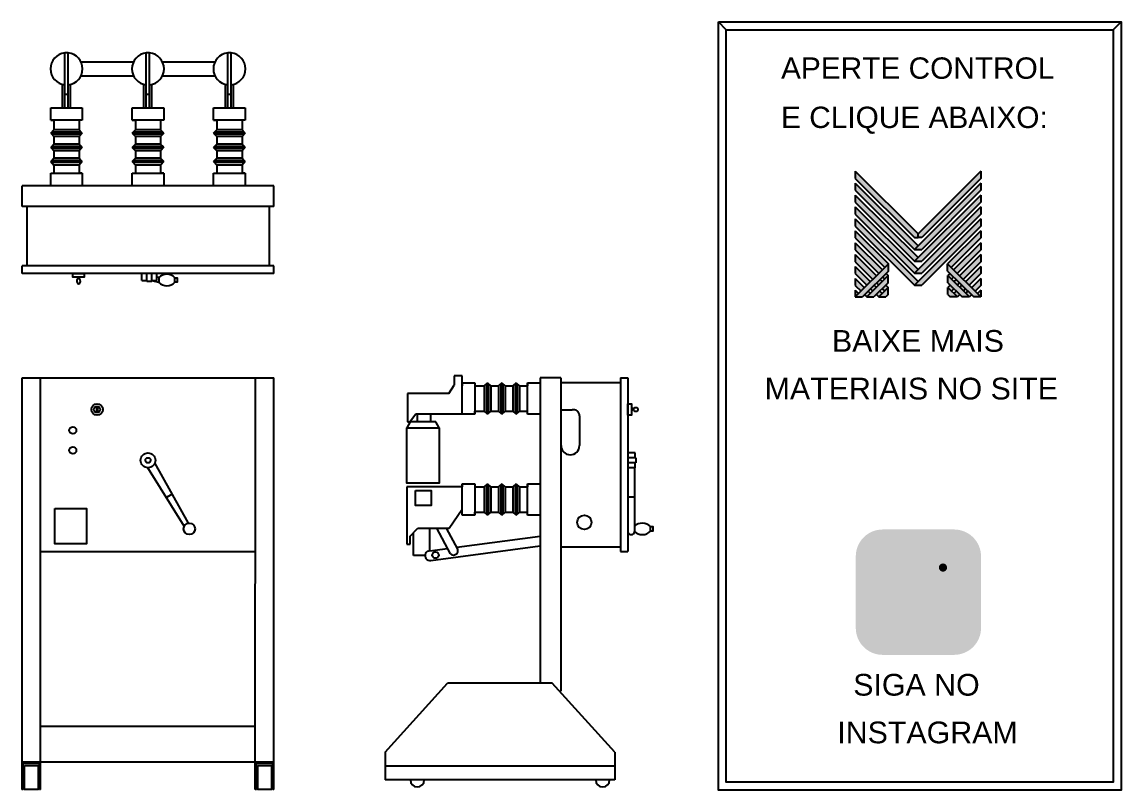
# Model space of a CAD drawing. Header units: millimetres. Extents: x -14165 to -7926, y -8566 to -6083.
# Drawn here: x -11131 to -7926, y -8322 to -6083 of the extents above; entities that cross this region are included whole.
import ezdxf

# ---------------------------------------------------------------- set-up
doc = ezdxf.new("R2010")
doc.units = ezdxf.units.MM
for name, color, linetype in [('BUCHA DE PASSAGEM', 20, 'Continuous'), ('DISJUNTOR MAF-III', 120, 'Continuous'), ('logo01', 10, 'Continuous'), ('logo02', 250, 'Continuous')]:
    doc.layers.add(name, color=color, linetype=linetype)
doc.styles.get("Standard").update_dxf_attribs({"font": 'arial.ttf'})

# ---------------------------------------------------------------- blocks, each defined once
blk = doc.blocks.new('MESH')
at = {"layer": 'logo01'}
h = blk.add_hatch(color=256, dxfattribs=at)
h.dxf.hatch_style = 1
h.paths.add_polyline_path([(30046, 14087), (30046, 13835), (32119, 11769), (32248, 11769), (32248, 11893)])
h.paths.add_polyline_path([(30046, 13670), (30046, 13418), (32121, 11349), (32248, 11475)])
h.paths.add_polyline_path([(30046, 13253), (30046, 13001), (32121, 10932), (32248, 11058)])
h.paths.add_polyline_path([(30046, 12835), (30046, 12583), (32121, 10515), (32248, 10641)])
h.paths.add_polyline_path([(30046, 12418), (30046, 12166), (32121, 10097), (32248, 10223)])
h.paths.add_polyline_path([(30046, 12001), (30046, 11749), (31084, 10714), (31211, 10840)])
h.paths.add_polyline_path([(30046, 11583), (30046, 11331), (30875, 10505), (31001, 10631)])
h.paths.add_polyline_path([(30046, 11166), (30046, 10914), (30666, 10296), (30792, 10422)])
h.paths.add_polyline_path([(30046, 10749), (30046, 10497), (30456, 10088), (30583, 10214)])
h.paths.add_polyline_path([(30046, 10331), (30046, 10079), (30247, 9879), (30373, 10005)])
h.paths.add_polyline_path([(30164, 9796), (30046, 9914), (30046, 9679)])
h.paths.add_polyline_path([(30574, 9805), (30500, 9879), (30373, 9753), (30448, 9679)])
h.paths.add_polyline_path([(30784, 10013), (30709, 10088), (30583, 9962), (30657, 9887)])
h.paths.add_polyline_path([(30993, 9805), (30910, 9887), (30784, 9761), (30867, 9679)])
h.paths.add_polyline_path([(30993, 10222), (30918, 10296), (30792, 10170), (30867, 10096)])
h.paths.add_polyline_path([(31119, 10096), (30993, 9970), (31076, 9887), (31202, 10013)])
h.paths.add_polyline_path([(31202, 10431), (31128, 10505), (31001, 10379), (31076, 10305)], flags=17)
h.paths.add_polyline_path([(33284, 10840), (33284, 10588), (34196, 9679), (34449, 9679)])
h.paths.add_polyline_path([(33293, 10431), (33293, 10179), (33794, 9679), (34047, 9679)])
h.paths.add_polyline_path([(33293, 10013), (33293, 9761), (33376, 9679), (33628, 9679)], flags=17)
at = {"layer": 'logo02'}
h = blk.add_hatch(color=256, dxfattribs=at)
h.dxf.hatch_style = 1
h.paths.add_polyline_path([(34449, 13835), (34449, 14087), (32248, 11893), (32248, 11769), (32376, 11769)])
h.paths.add_polyline_path([(34449, 13418), (34449, 13670), (32121, 11349), (32374, 11349)])
h.paths.add_polyline_path([(34449, 13001), (34449, 13253), (32121, 10932), (32374, 10932)])
h.paths.add_polyline_path([(34449, 12583), (34449, 12835), (32121, 10515), (32374, 10515)])
h.paths.add_polyline_path([(34449, 12166), (34449, 12418), (32121, 10097), (32374, 10097)])
h.paths.add_polyline_path([(34449, 11749), (34449, 12001), (33284, 10840), (33411, 10714)], flags=17)
h.paths.add_polyline_path([(34449, 11331), (34449, 11583), (33494, 10631), (33620, 10505)], flags=17)
h.paths.add_polyline_path([(34449, 10914), (34449, 11166), (33703, 10422), (33829, 10296)], flags=17)
h.paths.add_polyline_path([(34449, 10497), (34449, 10749), (33912, 10214), (34039, 10088)])
h.paths.add_polyline_path([(34449, 10331), (34122, 10005), (34248, 9879), (34449, 10079)])
h.paths.add_polyline_path([(33577, 10296), (33502, 10222), (33628, 10096), (33703, 10170)])
h.paths.add_polyline_path([(33367, 10505), (33293, 10431), (33419, 10305), (33494, 10379)], flags=17)
h.paths.add_polyline_path([(33376, 10096), (33293, 10013), (33419, 9887), (33502, 9970)])
h.paths.add_polyline_path([(33786, 10088), (33711, 10013), (33838, 9887), (33912, 9962)])
h.paths.add_polyline_path([(33585, 9887), (33502, 9805), (33628, 9679), (33711, 9761)])
h.paths.add_polyline_path([(33995, 9879), (33921, 9805), (34047, 9679), (34122, 9753)])
h.paths.add_polyline_path([(34449, 9914), (34331, 9796), (34449, 9679)])
h.paths.add_polyline_path([(31202, 10013), (30867, 9679), (31119, 9679), (31202, 9761)], flags=17)
h.paths.add_polyline_path([(31202, 10179), (31202, 10431), (30448, 9679), (30701, 9679)])
h.paths.add_polyline_path([(31211, 10588), (31211, 10840), (30046, 9679), (30299, 9679)])
at = {"layer": 'logo01'}
for p, q in [((30046, 14087), (30046, 13835)), ((30046, 14087), (32248, 11893)), ((30046, 13835), (32119, 11769)), ((30046, 13670), (30046, 13418)), ((30046, 13670), (32248, 11475)), ((30046, 13418), (32121, 11349)), ((30046, 13253), (30046, 13001)), ((30046, 13253), (32248, 11058)), ((30046, 13001), (32121, 10932)), ((30046, 12835), (30046, 12583)), ((30046, 12835), (32248, 10641)), ((30046, 12583), (32121, 10515)), ((30046, 12418), (30046, 12166)), ((30046, 12418), (32248, 10223)), ((30046, 12166), (32121, 10097)), ((30046, 12001), (30046, 11749)), ((30046, 12001), (31211, 10840)), ((30046, 11749), (31084, 10714)), ((30046, 11583), (30046, 11331)), ((30046, 11583), (31001, 10631)), ((32119, 11769), (32248, 11769)), ((30046, 11331), (30875, 10505)), ((30046, 11166), (30046, 10914)), ((30046, 11166), (30792, 10422)), ((30046, 10914), (30666, 10296)), ((33284, 10840), (34449, 9679)), ((33284, 10588), (33284, 10840)), ((30046, 10749), (30046, 10497)), ((30046, 10749), (30583, 10214)), ((30046, 10497), (30456, 10088)), ((31128, 10505), (31202, 10431)), ((33284, 10588), (34196, 9679)), ((33293, 10431), (34047, 9679)), ((33293, 10179), (33293, 10431)), ((30046, 10331), (30046, 10079)), ((30046, 10331), (30373, 10005)), ((30046, 10079), (30247, 9879)), ((30709, 10088), (30784, 10013)), ((30792, 10170), (30867, 10096)), ((30918, 10296), (30993, 10222)), ((31001, 10379), (31076, 10305)), ((31119, 10096), (31202, 10013)), ((33293, 10179), (33794, 9679)), ((30046, 9914), (30046, 9679)), ((30046, 9914), (30164, 9796)), ((30373, 9753), (30448, 9679)), ((30500, 9879), (30574, 9805)), ((30583, 9962), (30657, 9887)), ((30784, 9761), (30867, 9679)), ((30910, 9887), (30993, 9805)), ((30993, 9970), (31076, 9887)), ((33293, 10013), (33628, 9679)), ((33293, 9761), (33293, 10013)), ((33293, 9761), (33376, 9679)), ((33628, 9679), (33376, 9679)), ((34047, 9679), (33794, 9679)), ((34449, 9679), (34196, 9679))]:
    blk.add_line(p, q, dxfattribs=at)
at = {"layer": 'logo02'}
for p, q in [((34449, 14087), (32248, 11893)), ((34449, 14087), (34449, 13835)), ((34449, 13670), (32121, 11349)), ((34449, 13835), (32376, 11769)), ((34449, 13670), (34449, 13418)), ((34449, 13253), (32121, 10932)), ((34449, 13418), (32374, 11349)), ((34449, 13253), (34449, 13001)), ((34449, 12835), (32121, 10515)), ((34449, 13001), (32374, 10932)), ((34449, 12835), (34449, 12583)), ((34449, 12418), (32121, 10097)), ((34449, 12583), (32374, 10515)), ((34449, 12418), (34449, 12166)), ((34449, 12166), (32374, 10097)), ((34449, 12001), (33284, 10840)), ((34449, 12001), (34449, 11749)), ((32248, 11769), (32248, 11893)), ((32376, 11769), (32248, 11769)), ((34449, 11749), (33411, 10714)), ((34449, 11583), (33494, 10631)), ((34449, 11583), (34449, 11331)), ((32121, 11349), (32374, 11349)), ((34449, 11331), (33620, 10505)), ((31211, 10840), (30046, 9679)), ((31211, 10588), (31211, 10840)), ((32121, 10932), (32374, 10932)), ((34449, 11166), (33703, 10422)), ((34449, 10914), (33829, 10296)), ((34449, 11166), (34449, 10914)), ((31211, 10588), (30299, 9679)), ((31202, 10431), (30448, 9679)), ((31202, 10179), (31202, 10431)), ((32121, 10515), (32374, 10515)), ((33367, 10505), (33293, 10431)), ((34449, 10749), (33912, 10214)), ((34449, 10497), (34039, 10088)), ((34449, 10749), (34449, 10497)), ((31202, 10179), (30701, 9679)), ((32121, 10097), (32374, 10097)), ((33376, 10096), (33293, 10013)), ((33494, 10379), (33419, 10305)), ((33577, 10296), (33502, 10222)), ((33703, 10170), (33628, 10096)), ((33786, 10088), (33711, 10013)), ((34449, 10331), (34122, 10005)), ((34449, 10079), (34248, 9879)), ((34449, 10331), (34449, 10079)), ((30046, 9679), (30299, 9679)), ((30448, 9679), (30701, 9679)), ((31202, 10013), (30867, 9679)), ((30867, 9679), (31119, 9679)), ((31202, 9761), (31119, 9679)), ((31202, 9761), (31202, 10013)), ((33502, 9970), (33419, 9887)), ((33585, 9887), (33502, 9805)), ((33711, 9761), (33628, 9679)), ((33912, 9962), (33838, 9887)), ((33995, 9879), (33921, 9805)), ((34122, 9753), (34047, 9679)), ((34449, 9914), (34331, 9796)), ((34449, 9914), (34449, 9679))]:
    blk.add_line(p, q, dxfattribs=at)

msp = doc.modelspace()

# ---------------------------------------------------------------- hatches: boundary and pattern name
at = {"layer": 'BUCHA DE PASSAGEM'}
h = msp.add_hatch(color=18, dxfattribs=at)
h.dxf.hatch_style = 1
h.paths.add_polyline_path([(-8413.1, -7562.7), (-8621.4, -7562.7, 0.414214), (-8699.8, -7641.1), (-8699.8, -7849.9, 0.414214), (-8621.4, -7928.3), (-8413.1, -7928.3, 0.414214), (-8334.6, -7849.9), (-8334.6, -7641.1, 0.414214)])
h.paths.add_polyline_path([(-8567.9, -7613.5), (-8466.6, -7613.5, -0.414214), (-8385.4, -7694.6), (-8385.4, -7796.4, -0.414214), (-8466.6, -7877.5), (-8567.9, -7877.5, -0.414214), (-8649, -7796.4), (-8649, -7694.6, -0.414214)], flags=16)
h.paths.add_polyline_path([(-8567.9, -7637.6), (-8466.6, -7637.6, -0.414214), (-8409.5, -7694.6), (-8409.5, -7796.4, -0.414214), (-8466.6, -7853.4), (-8567.9, -7853.4, -0.414214), (-8624.9, -7796.4), (-8624.9, -7694.6, -0.414214)], flags=0)
h.paths.add_polyline_path([(-8455.1, -7745.5, -1), (-8579.3, -7745.5, -1)], flags=0)
h.paths.add_polyline_path([(-8479.2, -7745.5, -1), (-8555.2, -7745.5, -1)], flags=0)
h.paths.add_polyline_path([(-8433.5, -7673.7, -1), (-8457.6, -7673.7, -1)], flags=0)
h.paths.add_polyline_path([(-8466.6, -7637.6), (-8567.9, -7637.6, 0.414214), (-8624.9, -7694.6), (-8624.9, -7796.4, 0.414214), (-8567.9, -7853.4), (-8466.6, -7853.4, 0.414214), (-8409.5, -7796.4), (-8409.5, -7694.6, 0.414214)], flags=0)
h.paths.add_polyline_path([(-8555.2, -7745.5, 1), (-8479.2, -7745.5, 1)], flags=0)
h = msp.add_hatch(color=0, dxfattribs=at)
h.dxf.hatch_style = 1
h.paths.add_polyline_path([(-8567.9, -7613.5, 0.414214), (-8649, -7694.6), (-8649, -7796.4, 0.414214), (-8567.9, -7877.5), (-8466.6, -7877.5, 0.414214), (-8385.4, -7796.4), (-8385.4, -7694.6, 0.414214), (-8466.6, -7613.5)])
h.paths.add_polyline_path([(-8433.5, -7673.7, -1), (-8457.6, -7673.7, -1)], flags=16)
h.paths.add_polyline_path([(-8455.1, -7745.5, -1), (-8579.3, -7745.5, -1)], flags=16)
h.paths.add_polyline_path([(-8479.2, -7745.5, -1), (-8555.2, -7745.5, -1)], flags=0)
h = msp.add_hatch(color=18, dxfattribs=at)
h.dxf.hatch_style = 1
h.paths.add_polyline_path([(-8466.6, -7637.6), (-8567.9, -7637.6, 0.414214), (-8624.9, -7694.6), (-8624.9, -7796.4, 0.414214), (-8567.9, -7853.4), (-8466.6, -7853.4, 0.414214), (-8409.5, -7796.4), (-8409.5, -7694.6, 0.414214)])
h.paths.add_polyline_path([(-8455.1, -7745.5, -1), (-8579.3, -7745.5, -1)], flags=16)
h.paths.add_polyline_path([(-8479.2, -7745.5, -1), (-8555.2, -7745.5, -1)], flags=0)
h.paths.add_polyline_path([(-8457.6, -7673.7, -1), (-8433.5, -7673.7, -1)], flags=16)
h.paths.add_polyline_path([(-8479.2, -7745.5, 1), (-8555.2, -7745.5, 1)], flags=0)
h = msp.add_hatch(color=0, dxfattribs=at)
h.dxf.hatch_style = 1
h.paths.add_polyline_path([(-8579.3, -7745.5, 1), (-8455.1, -7745.5, 1)])
h.paths.add_polyline_path([(-8479.2, -7745.5, -1), (-8555.2, -7745.5, -1)], flags=16)
h = msp.add_hatch(color=0, dxfattribs=at)
h.dxf.hatch_style = 1
h.paths.add_polyline_path([(-8433.5, -7673.7, 1), (-8457.6, -7673.7, 1)])
h = msp.add_hatch(color=18, dxfattribs=at)
h.dxf.hatch_style = 1
h.paths.add_polyline_path([(-8555.2, -7745.5, 1), (-8479.2, -7745.5, 1)])

# ---------------------------------------------------------------- linework, layer by layer
for p, q in [((-9077.9, -6105.4), (-9100.4, -6082.9)), ((-7948.8, -6105.4), (-7926.4, -6082.9))]:
    msp.add_line(p, q, dxfattribs=at)
for points in [[(-9100.4, -6082.9), (-7926.4, -6082.9), (-7926.4, -8322.4), (-9100.4, -8322.4)], [(-9077.9, -6105.4), (-7948.8, -6105.4), (-7948.8, -8299.9), (-9077.9, -8299.9)]]:
    msp.add_lwpolyline(points, close=True, dxfattribs=at)
at = {"layer": 'DISJUNTOR MAF-III'}
for p, q in [((-11006.1, -6332.9), (-11006.1, -6173)), ((-10996.3, -6173), (-11006.1, -6173)), ((-10996.3, -6332.9), (-10996.3, -6173)), ((-10768.6, -6332.9), (-10768.6, -6173)), ((-10758.8, -6173), (-10768.6, -6173)), ((-10758.8, -6332.9), (-10758.8, -6173)), ((-10531.2, -6332.9), (-10531.2, -6173)), ((-10521.4, -6173), (-10531.2, -6173)), ((-10521.4, -6332.9), (-10521.4, -6173)), ((-10959.1, -6199.3), (-10805.8, -6199.3)), ((-10721.7, -6199.3), (-10568.3, -6199.3)), ((-10959.1, -6240.3), (-10805.8, -6240.3)), ((-10721.7, -6240.3), (-10568.3, -6240.3)), ((-11013, -6332.9), (-11013, -6265.1)), ((-10989.5, -6332.9), (-10989.5, -6265.1)), ((-10775.5, -6332.9), (-10775.5, -6265.1)), ((-10752, -6332.9), (-10752, -6265.1)), ((-10538, -6332.9), (-10538, -6265.1)), ((-10514.5, -6332.9), (-10514.5, -6265.1)), ((-10996.3, -6294), (-11006.1, -6294)), ((-10758.8, -6294), (-10768.6, -6294)), ((-10521.4, -6294), (-10531.2, -6294)), ((-11047.1, -6369.6), (-11047.1, -6332.9)), ((-11047.1, -6332.9), (-10955.3, -6332.9)), ((-10955.3, -6332.9), (-10955.3, -6369.6)), ((-10809.6, -6369.6), (-10809.6, -6332.9)), ((-10809.6, -6332.9), (-10717.8, -6332.9)), ((-10717.8, -6332.9), (-10717.8, -6369.6)), ((-10572.2, -6369.6), (-10572.2, -6332.9)), ((-10572.2, -6332.9), (-10480.4, -6332.9)), ((-10480.4, -6332.9), (-10480.4, -6369.6)), ((-10955.3, -6369.6), (-11047.1, -6369.6)), ((-11047.1, -6369.6), (-11037.9, -6369.6)), ((-11037.9, -6369.6), (-11037.9, -6397.4)), ((-10955.3, -6369.6), (-10964.5, -6369.6)), ((-10964.5, -6369.6), (-10964.5, -6397.4)), ((-10717.8, -6369.6), (-10809.6, -6369.6)), ((-10809.6, -6369.6), (-10800.5, -6369.6)), ((-10800.5, -6369.6), (-10800.5, -6397.4)), ((-10717.8, -6369.6), (-10727, -6369.6)), ((-10727, -6369.6), (-10727, -6397.4)), ((-10480.4, -6369.6), (-10572.2, -6369.6)), ((-10572.2, -6369.6), (-10563, -6369.6)), ((-10563, -6369.6), (-10563, -6397.4)), ((-10480.4, -6369.6), (-10489.5, -6369.6)), ((-10489.5, -6369.6), (-10489.5, -6397.4)), ((-11047.1, -6407.2), (-11037.9, -6397.4)), ((-11047.1, -6407.2), (-11037.9, -6417)), ((-10958.3, -6404), (-11044.1, -6404)), ((-10964.5, -6397.4), (-11037.9, -6397.4)), ((-10955.4, -6406.9), (-10964.5, -6397.4)), ((-10955.4, -6406.9), (-10964.5, -6417)), ((-10809.6, -6407.2), (-10800.5, -6397.4)), ((-10809.6, -6407.2), (-10800.5, -6417)), ((-10720.8, -6404), (-10806.6, -6404)), ((-10727, -6397.4), (-10800.5, -6397.4)), ((-10717.9, -6406.9), (-10727, -6397.4)), ((-10717.9, -6406.9), (-10727, -6417)), ((-10572.2, -6407.2), (-10563, -6397.4)), ((-10572.2, -6407.2), (-10563, -6417)), ((-10483.3, -6404), (-10569.1, -6404)), ((-10489.5, -6397.4), (-10563, -6397.4)), ((-10480.4, -6406.9), (-10489.5, -6397.4)), ((-10480.4, -6406.9), (-10489.5, -6417)), ((-11047.1, -6448.7), (-11037.9, -6438.9)), ((-10958.6, -6409.9), (-11044.1, -6409.9)), ((-10964.5, -6417), (-11037.9, -6417)), ((-11037.9, -6417), (-11037.9, -6438.9)), ((-10964.5, -6438.9), (-11037.9, -6438.9)), ((-10964.5, -6417), (-10964.5, -6438.9)), ((-10955.4, -6448.4), (-10964.5, -6438.9)), ((-10809.6, -6448.7), (-10800.5, -6438.9)), ((-10721.1, -6409.9), (-10806.6, -6409.9)), ((-10727, -6417), (-10800.5, -6417)), ((-10800.5, -6417), (-10800.5, -6438.9)), ((-10727, -6438.9), (-10800.5, -6438.9)), ((-10727, -6417), (-10727, -6438.9)), ((-10717.9, -6448.4), (-10727, -6438.9)), ((-10572.2, -6448.7), (-10563, -6438.9)), ((-10483.6, -6409.9), (-10569.1, -6409.9)), ((-10489.5, -6417), (-10563, -6417)), ((-10563, -6417), (-10563, -6438.9)), ((-10489.5, -6438.9), (-10563, -6438.9)), ((-10489.5, -6417), (-10489.5, -6438.9)), ((-10480.4, -6448.4), (-10489.5, -6438.9)), ((-11047.1, -6448.7), (-11037.9, -6458.5)), ((-10958.3, -6445.6), (-11044.1, -6445.6)), ((-10958.6, -6451.5), (-11044.1, -6451.5)), ((-10964.5, -6458.5), (-11037.9, -6458.5)), ((-11037.9, -6458.5), (-11037.9, -6480.4)), ((-10955.4, -6448.4), (-10964.5, -6458.5)), ((-10964.5, -6458.5), (-10964.5, -6480.4)), ((-10809.6, -6448.7), (-10800.5, -6458.5)), ((-10720.8, -6445.6), (-10806.6, -6445.6)), ((-10721.1, -6451.5), (-10806.6, -6451.5)), ((-10727, -6458.5), (-10800.5, -6458.5)), ((-10800.5, -6458.5), (-10800.5, -6480.4)), ((-10717.9, -6448.4), (-10727, -6458.5)), ((-10727, -6458.5), (-10727, -6480.4)), ((-10572.2, -6448.7), (-10563, -6458.5)), ((-10483.3, -6445.6), (-10569.1, -6445.6)), ((-10483.6, -6451.5), (-10569.1, -6451.5)), ((-10489.5, -6458.5), (-10563, -6458.5)), ((-10563, -6458.5), (-10563, -6480.4)), ((-10480.4, -6448.4), (-10489.5, -6458.5)), ((-10489.5, -6458.5), (-10489.5, -6480.4)), ((-11047.1, -6490.2), (-11037.9, -6480.4)), ((-11047.1, -6490.2), (-11037.9, -6500)), ((-10958.3, -6487.1), (-11044.1, -6487.1)), ((-10958.6, -6493), (-11044.1, -6493)), ((-10964.5, -6480.4), (-11037.9, -6480.4)), ((-10964.5, -6500), (-11037.9, -6500)), ((-11037.9, -6500), (-11037.9, -6523.7)), ((-10955.4, -6489.9), (-10964.5, -6480.4)), ((-10955.4, -6489.9), (-10964.5, -6500)), ((-10964.5, -6500), (-10964.5, -6523.7)), ((-10809.6, -6490.2), (-10800.5, -6480.4)), ((-10809.6, -6490.2), (-10800.5, -6500)), ((-10720.8, -6487.1), (-10806.6, -6487.1)), ((-10721.1, -6493), (-10806.6, -6493)), ((-10727, -6480.4), (-10800.5, -6480.4)), ((-10727, -6500), (-10800.5, -6500)), ((-10800.5, -6500), (-10800.5, -6523.7)), ((-10717.9, -6489.9), (-10727, -6480.4)), ((-10717.9, -6489.9), (-10727, -6500)), ((-10727, -6500), (-10727, -6523.7)), ((-10572.2, -6490.2), (-10563, -6480.4)), ((-10572.2, -6490.2), (-10563, -6500)), ((-10483.3, -6487.1), (-10569.1, -6487.1)), ((-10483.6, -6493), (-10569.1, -6493)), ((-10489.5, -6480.4), (-10563, -6480.4)), ((-10489.5, -6500), (-10563, -6500)), ((-10563, -6500), (-10563, -6523.7)), ((-10480.4, -6489.9), (-10489.5, -6480.4)), ((-10480.4, -6489.9), (-10489.5, -6500)), ((-10489.5, -6500), (-10489.5, -6523.7)), ((-11047.1, -6560.4), (-11047.1, -6523.7)), ((-11047.1, -6523.7), (-10955.3, -6523.7)), ((-11047.1, -6523.7), (-11037.9, -6523.7)), ((-10955.3, -6523.7), (-10964.5, -6523.7)), ((-10955.3, -6523.7), (-10955.3, -6560.4)), ((-10809.6, -6560.4), (-10809.6, -6523.7)), ((-10809.6, -6523.7), (-10717.8, -6523.7)), ((-10809.6, -6523.7), (-10800.5, -6523.7)), ((-10717.8, -6523.7), (-10727, -6523.7)), ((-10717.8, -6523.7), (-10717.8, -6560.4)), ((-10572.2, -6560.4), (-10572.2, -6523.7)), ((-10572.2, -6523.7), (-10480.4, -6523.7)), ((-10572.2, -6523.7), (-10563, -6523.7)), ((-10480.4, -6523.7), (-10489.5, -6523.7)), ((-10480.4, -6523.7), (-10480.4, -6560.4)), ((-11130.7, -6621), (-11130.7, -6560.4)), ((-10396.8, -6560.4), (-11130.7, -6560.4)), ((-10955.3, -6560.4), (-11047.1, -6560.4)), ((-10717.8, -6560.4), (-10809.6, -6560.4)), ((-10480.4, -6560.4), (-10572.2, -6560.4)), ((-10396.8, -6621), (-10396.8, -6560.4)), ((-10396.8, -6621), (-11130.7, -6621)), ((-11117.1, -6621), (-11117.1, -6794.2)), ((-10410.4, -6621), (-10410.4, -6794.2)), ((-11131, -6816.2), (-11131, -6794.2)), ((-10396.5, -6794.2), (-11131, -6794.2)), ((-10396.5, -6816.2), (-11131, -6816.2)), ((-10781.5, -6837.1), (-10781.5, -6816.2)), ((-10767.4, -6839.5), (-10767.4, -6816.2)), ((-10752.8, -6839.5), (-10752.8, -6816.2)), ((-10738.3, -6837.1), (-10738.3, -6816.2)), ((-10396.5, -6816.2), (-10396.5, -6794.2)), ((-10966.1, -6826.7), (-10968.9, -6828.9)), ((-10966.1, -6831.2), (-10968.9, -6828.9)), ((-10966.1, -6831.2), (-10967.4, -6832.3)), ((-10963.3, -6832.7), (-10963.3, -6826.7)), ((-10781.5, -6837.1), (-10767.4, -6837.1)), ((-10752.8, -6839.5), (-10767.4, -6839.5)), ((-10752.8, -6837.1), (-10738.3, -6837.1)), ((-10732.2, -6842.7), (-10752.8, -6838)), ((-10732.2, -6828), (-10738.3, -6826.7)), ((-10732.2, -6828), (-10732.2, -6842.7)), ((-11131, -7120.2), (-10396.5, -7120.2)), ((-11131, -8320.9), (-11131, -7120.2)), ((-11076.9, -8320.9), (-11076.9, -7120.2)), ((-10450.7, -8320.9), (-10450.6, -7120.2)), ((-10396.5, -8320.9), (-10396.5, -7120.2)), ((-9886.5, -7166.6), (-9871.1, -7141.6)), ((-9847.5, -7114.8), (-9871.1, -7114.8)), ((-9871.1, -7114.8), (-9871.1, -7141.6)), ((-9847.5, -7135.1), (-9847.5, -7114.8)), ((-9847.5, -7135.1), (-9810.8, -7135.1)), ((-9847.5, -7135.1), (-9847.5, -7144.3)), ((-9847.5, -7226.9), (-9847.5, -7135.1)), ((-9810.8, -7135.1), (-9810.8, -7144.3)), ((-9810.8, -7135.1), (-9810.8, -7226.9)), ((-9810.8, -7144.3), (-9783.1, -7144.3)), ((-9773.5, -7135.2), (-9783.1, -7144.3)), ((-9783.1, -7144.3), (-9783.1, -7217.7)), ((-9776.4, -7138.1), (-9776.4, -7223.8)), ((-9773.5, -7135.2), (-9763.5, -7144.3)), ((-9770.5, -7138.4), (-9770.5, -7223.8)), ((-9763.5, -7144.3), (-9763.5, -7217.7)), ((-9763.5, -7144.3), (-9741.5, -7144.3)), ((-9732, -7135.2), (-9741.5, -7144.3)), ((-9741.5, -7144.3), (-9741.5, -7217.7)), ((-9734.9, -7138.1), (-9734.9, -7223.8)), ((-9732, -7135.2), (-9721.9, -7144.3)), ((-9729, -7138.4), (-9729, -7223.8)), ((-9721.9, -7144.3), (-9721.9, -7217.7)), ((-9721.9, -7144.3), (-9700, -7144.3)), ((-9690.5, -7135.2), (-9700, -7144.3)), ((-9700, -7144.3), (-9700, -7217.7)), ((-9693.3, -7138.1), (-9693.3, -7223.8)), ((-9690.5, -7135.2), (-9680.4, -7144.3)), ((-9687.4, -7138.4), (-9687.4, -7223.8)), ((-9680.4, -7144.3), (-9680.4, -7217.7)), ((-9680.4, -7144.3), (-9656.7, -7144.3)), ((-9656.7, -7135.1), (-9620, -7135.1)), ((-9656.7, -7135.1), (-9656.7, -7144.3)), ((-9656.7, -7226.9), (-9656.7, -7135.1)), ((-9620, -7120.2), (-9620, -8010.5)), ((-9559.4, -7120.2), (-9620, -7120.2)), ((-9620, -7135.1), (-9620, -7226.9)), ((-9559.4, -7120.2), (-9559.4, -8033.9)), ((-9559.4, -7134.1), (-9386.2, -7134.1)), ((-9386.2, -7120.2), (-9364.2, -7120.2)), ((-9386.2, -7120.2), (-9386.2, -7627.2)), ((-9364.2, -7120.2), (-9364.2, -7627.2)), ((-9886.5, -7166.6), (-10007.4, -7166.6)), ((-10007.4, -7166.6), (-10007.4, -7248.7)), ((-9347.7, -7210.2), (-9353.8, -7210.2)), ((-10000.1, -7248.7), (-9984.1, -7226.9)), ((-9847.5, -7226.9), (-9984.1, -7226.9)), ((-9979.2, -7226.9), (-9979.2, -7248.7)), ((-9939.5, -7226.9), (-9939.5, -7248.7)), ((-9847.5, -7226.9), (-9847.5, -7217.7)), ((-9810.8, -7226.9), (-9847.5, -7226.9)), ((-9810.8, -7217.7), (-9783.1, -7217.7)), ((-9810.8, -7226.9), (-9810.8, -7217.7)), ((-9773.3, -7226.9), (-9783.1, -7217.7)), ((-9773.3, -7226.9), (-9763.5, -7217.7)), ((-9763.5, -7217.7), (-9741.5, -7217.7)), ((-9731.7, -7226.9), (-9741.5, -7217.7)), ((-9731.7, -7226.9), (-9721.9, -7217.7)), ((-9721.9, -7217.7), (-9700, -7217.7)), ((-9690.2, -7226.9), (-9700, -7217.7)), ((-9690.2, -7226.9), (-9680.4, -7217.7)), ((-9680.4, -7217.7), (-9656.7, -7217.7)), ((-9656.7, -7226.9), (-9656.7, -7217.7)), ((-9620, -7226.9), (-9656.7, -7226.9)), ((-9559.4, -7214), (-9526.9, -7214)), ((-9505.5, -7230.9), (-9505.5, -7317.9)), ((-9353.8, -7212.9), (-9351.5, -7215.7)), ((-9349.2, -7212.9), (-9351.5, -7215.7)), ((-9349.2, -7212.9), (-9348.1, -7214.3)), ((-9999, -7248.7), (-10008.5, -7266)), ((-10007.4, -7248.7), (-10000.1, -7248.7)), ((-9924.3, -7248.7), (-9999, -7248.7)), ((-9914.9, -7266), (-9924.3, -7248.7)), ((-10645.4, -7544.5), (-10743.6, -7368.8)), ((-9343.3, -7339.5), (-9364.2, -7339.5)), ((-9340.9, -7354), (-9364.2, -7354)), ((-9340.9, -7368.5), (-9364.2, -7368.5)), ((-9343.3, -7354), (-9343.3, -7339.5)), ((-9343.3, -7382.6), (-9343.3, -7368.5)), ((-9340.9, -7354), (-9340.9, -7368.5)), ((-10657.7, -7553.1), (-10763.7, -7382.6)), ((-9343.3, -7382.6), (-9364.2, -7382.6)), ((-9345.5, -7382.6), (-9345.5, -7553.7)), ((-9847.5, -7429.6), (-9810.8, -7429.6)), ((-9847.5, -7429.6), (-9847.5, -7438.8)), ((-9847.5, -7521.4), (-9847.5, -7429.6)), ((-9810.8, -7429.6), (-9810.8, -7438.8)), ((-9810.8, -7429.6), (-9810.8, -7521.4)), ((-9773.5, -7429.7), (-9783.1, -7438.8)), ((-9776.4, -7432.6), (-9776.4, -7518.3)), ((-9773.5, -7429.7), (-9763.5, -7438.8)), ((-9770.5, -7432.9), (-9770.5, -7518.3)), ((-9732, -7429.7), (-9741.5, -7438.8)), ((-9734.9, -7432.6), (-9734.9, -7518.3)), ((-9732, -7429.7), (-9721.9, -7438.8)), ((-9729, -7432.9), (-9729, -7518.3)), ((-9690.5, -7429.7), (-9700, -7438.8)), ((-9693.3, -7432.6), (-9693.3, -7518.3)), ((-9690.5, -7429.7), (-9680.4, -7438.8)), ((-9687.4, -7432.9), (-9687.4, -7518.3)), ((-9656.7, -7429.6), (-9620, -7429.6)), ((-9656.7, -7429.6), (-9656.7, -7438.8)), ((-9656.7, -7521.4), (-9656.7, -7429.6)), ((-9620, -7429.6), (-9620, -7521.4)), ((-10692.8, -7459.7), (-10709.5, -7469.8)), ((-9847.5, -7438.8), (-10008.5, -7438.8)), ((-10008.5, -7438.8), (-10008.5, -7605.8)), ((-9810.8, -7438.8), (-9783.1, -7438.8)), ((-9783.1, -7438.8), (-9783.1, -7512.2)), ((-9763.5, -7438.8), (-9763.5, -7512.2)), ((-9763.5, -7438.8), (-9741.5, -7438.8)), ((-9741.5, -7438.8), (-9741.5, -7512.2)), ((-9721.9, -7438.8), (-9721.9, -7512.2)), ((-9721.9, -7438.8), (-9700, -7438.8)), ((-9700, -7438.8), (-9700, -7512.2)), ((-9680.4, -7438.8), (-9680.4, -7512.2)), ((-9680.4, -7438.8), (-9656.7, -7438.8)), ((-9345.5, -7468.2), (-9364.2, -7468.2)), ((-9885.4, -7558.8), (-9847.5, -7503.9)), ((-9847.5, -7521.4), (-9847.5, -7512.2)), ((-9810.8, -7521.4), (-9847.5, -7521.4)), ((-9810.8, -7512.2), (-9783.1, -7512.2)), ((-9810.8, -7521.4), (-9810.8, -7512.2)), ((-9773.3, -7521.4), (-9783.1, -7512.2)), ((-9773.3, -7521.4), (-9763.5, -7512.2)), ((-9763.5, -7512.2), (-9741.5, -7512.2)), ((-9731.7, -7521.4), (-9741.5, -7512.2)), ((-9731.7, -7521.4), (-9721.9, -7512.2)), ((-9721.9, -7512.2), (-9700, -7512.2)), ((-9690.2, -7521.4), (-9700, -7512.2)), ((-9690.2, -7521.4), (-9680.4, -7512.2)), ((-9680.4, -7512.2), (-9656.7, -7512.2)), ((-9656.7, -7521.4), (-9656.7, -7512.2)), ((-9620, -7521.4), (-9656.7, -7521.4)), ((-9999.6, -7582), (-9977.1, -7558.8)), ((-9977.1, -7558.8), (-9885.4, -7558.8)), ((-9941.9, -7624.9), (-9941.9, -7558.8)), ((-9881.5, -7634.2), (-9921.8, -7558.8)), ((-9860.2, -7620.4), (-9893.1, -7558.8)), ((-9345.5, -7553.7), (-9345.5, -7568.4)), ((-9999.6, -7605.8), (-9999.6, -7582)), ((-9989.4, -7639), (-9989.4, -7571.4)), ((-9863.3, -7614.5), (-9620, -7582)), ((-10008.5, -7605.8), (-9999.6, -7605.8)), ((-9941.9, -7624.9), (-9890.2, -7618)), ((-9939.2, -7652.8), (-9620, -7610.2)), ((-9559.4, -7613.3), (-9386.2, -7613.3)), ((-11076.9, -7627.2), (-10450.6, -7627.2)), ((-9956, -7639), (-9989.4, -7639)), ((-9386.2, -7627.2), (-9364.2, -7627.2)), ((-10072.5, -8212.3), (-9890.1, -8010.5)), ((-9585, -8010.5), (-9890.1, -8010.5)), ((-9402.6, -8212.3), (-9585, -8010.5)), ((-11076.9, -8135.8), (-10450.6, -8135.8)), ((-10072.5, -8212.3), (-10072.5, -8293.1)), ((-9402.6, -8212.3), (-9402.6, -8293.1)), ((-11131, -8240.5), (-10396.5, -8240.5)), ((-11127.8, -8243.7), (-11080.1, -8243.7)), ((-11127.8, -8320.9), (-11127.8, -8243.7)), ((-11080.1, -8320.9), (-11080.1, -8243.7)), ((-10447.4, -8320.9), (-10447.4, -8243.7)), ((-10447.4, -8243.7), (-10399.7, -8243.7)), ((-10399.7, -8320.9), (-10399.7, -8243.7)), ((-9402.6, -8252.7), (-10072.5, -8252.7)), ((-9402.6, -8293.1), (-10072.5, -8293.1)), ((-11127.8, -8320.9), (-11131.1, -8320.9)), ((-11076.9, -8320.9), (-11080.1, -8320.9)), ((-10447.4, -8320.9), (-10450.7, -8320.9)), ((-10396.5, -8320.9), (-10399.7, -8320.9))]:
    msp.add_line(p, q, dxfattribs=at)
for points in [[(-10949.5, -6816.2), (-10949.5, -6826.7), (-10982.7, -6826.7), (-10982.7, -6816.2)], [(-10685, -6828.7), (-10678.5, -6828.7), (-10678.5, -6842), (-10685, -6842)], [(-10913.1, -7206.4), (-10910.9, -7206.4), (-10910.9, -7219.5), (-10913.1, -7219.5)], [(-9364.2, -7196.4), (-9353.8, -7196.4), (-9353.8, -7229.5), (-9364.2, -7229.5)], [(-10008.5, -7266), (-9914.9, -7266), (-9914.9, -7427.8), (-10008.5, -7427.8)], [(-9983.9, -7449.5), (-9937.5, -7449.5), (-9937.5, -7493.2), (-9983.9, -7493.2)], [(-11035.5, -7501.8), (-10943.1, -7501.8), (-10943.1, -7604.9), (-11035.5, -7604.9)], [(-9298.3, -7554.4), (-9291.8, -7554.4), (-9291.8, -7567.7), (-9298.3, -7567.7)], [(-11124.1, -8250.8), (-11083.8, -8250.8), (-11083.8, -8320.9), (-11124.1, -8320.9)], [(-10443.7, -8250.8), (-10403.4, -8250.8), (-10403.4, -8320.9), (-10443.7, -8320.9)]]:
    msp.add_lwpolyline(points, close=True, dxfattribs=at)
for centre, radius in [((-10912, -7212.9), 16.6), ((-10912, -7212.9), 9.09), ((-10983, -7273.5), 10.3), ((-10983, -7331.9), 10.3), ((-10763.7, -7361), 21.6), ((-10763.7, -7361), 7.48), ((-9491.3, -7541.9), 21), ((-10643, -7561.1), 16.7), ((-9925.5, -7637.2), 9.49)]:
    msp.add_circle(centre, radius, dxfattribs=at)
for centre, radius, start, end in [((-11001.2, -6219.8), 46.8, 96.0001, 263.9999), ((-11001.2, -6219.8), 46.8, 276.0001, 83.9999), ((-10763.7, -6219.8), 46.8, 96.0001, 263.9999), ((-10763.7, -6219.8), 46.8, 276.0001, 83.9999), ((-10526.3, -6219.8), 46.8, 96.0001, 263.9999), ((-10526.3, -6219.8), 46.8, 276.0001, 83.9999), ((-10709, -6852.2), 33.5, 44.4134, 133.8869), ((-10961.4, -6839.3), 9.9, 138.6866, 222.385), ((-10966.1, -6839.3), 7.12, 66.9732, 112.5238), ((-10966.1, -6839.3), 7.12, 248.5478, 291.4522), ((-10970.8, -6839.3), 9.9, 317.615, 41.3134), ((-10709, -6818.5), 33.5, 226.1131, 315.5866), ((-9341.1, -7212.9), 7.12, 156.9732, 202.5238), ((-9341.2, -7217.6), 9.9, 47.615, 131.3134), ((-9341.1, -7212.9), 7.12, 338.5478, 21.4522), ((-9522.8, -7230.9), 17.4, 0, 103.5995), ((-9341.2, -7208.2), 9.9, 228.6866, 312.385), ((-9532.4, -7317.9), 26.9, 180, 0), ((-9322.2, -7577.9), 33.5, 44.4134, 133.8869), ((-9354.8, -7568.4), 9.33, 180, 0), ((-9322.2, -7544.2), 33.5, 226.1131, 315.5866), ((-9941.9, -7639), 14, 90, 281.1193), ((-9873, -7624), 13.3, 230.0724, 15.9059), ((-9978.4, -8293.1), 20.2, 180, 0), ((-9437.8, -8293.1), 20.2, 180, 0)]:
    msp.add_arc(centre, radius, start, end, dxfattribs=at)

# ---------------------------------------------------------------- block references
at = {"xscale": 0.08317813643865168, "yscale": 0.08317813643865168, "zscale": 0.08317813643865168}
msp.add_blockref('MESH', (-11200.4, -7689.9), dxfattribs=at)

# ---------------------------------------------------------------- texts
at = {"layer": 'BUCHA DE PASSAGEM'}
for s, height, p in [('APERTE CONTROL', 62.228, (-8917.7, -6248.5)), ('E CLIQUE ABAIXO:', 62.228, (-8917.7, -6392.1)), ('BAIXE MAIS', 63.35, (-8769.3, -7044.6)), ('MATERIAIS NO SITE', 63.348, (-8965.5, -7183.6)), ('SIGA NO', 63.35, (-8707.3, -8047.2)), ('INSTAGRAM', 63.35, (-8753.7, -8186.2))]:
    msp.add_text(s, height=height, dxfattribs=at).set_placement(p)

doc.saveas('drawing.dxf')
